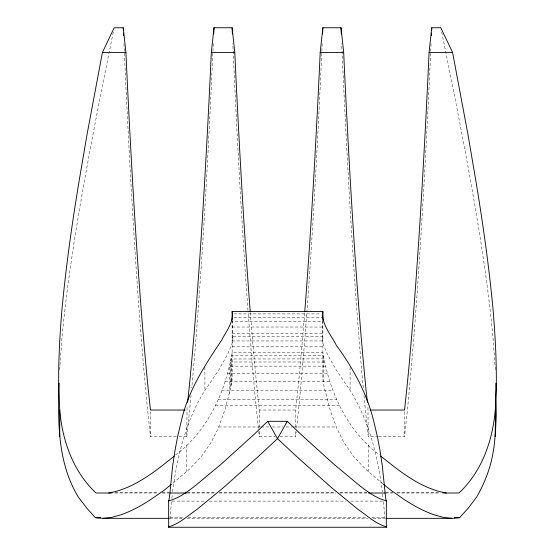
<?xml version="1.0" encoding="UTF-8"?>
<svg xmlns="http://www.w3.org/2000/svg" width="555" height="555" viewBox="0 0 555 555"><rect width="100%" height="100%" fill="white"/><g stroke="black" fill="none" stroke-linecap="round" stroke-linejoin="round"><path stroke-width="0.42" stroke-dasharray="2.77 2.08" d="M172.612 491.626L172.66 491.231C177.274 456.349 185.752 421.113 204.566 390.963L218.517 370.386L227.592 354.374L232.129 343.309L232.635 338.272L232.136 336.24L322.864 336.24L322.365 338.272L322.871 343.309L327.408 354.374L336.483 370.386L350.434 390.963C369.248 421.113 377.726 456.349 382.339 491.231L382.388 491.626M382.929 483.918L365.585 469.19L353.584 456.488L343.885 442.404L336.746 428.203L330.128 409.874L324.106 386.904L323.239 381.576L323.399 355.783L231.539 355.845L231.754 381.576L230.485 388.861L224.872 409.874L218.254 428.203L211.115 442.404L201.416 456.488L189.415 469.19L172.071 483.918M59.649 369.88L62.007 337.655C64.796 307.567 68.66 277.597 73.316 247.752L73.933 243.201C85.095 172.445 99.005 102.169 113.317 31.996M171.53 501.803L169.754 519.966M171.89 498.411L172.341 494.172M187.049 407.46L186.764 436.598L178.987 436.598M186.764 436.598L189.317 413.038A1840.054 78.789 90 0 0 191.031 395.59M295.649 427.177L295.649 410.034L297.785 390.283A1815.433 77.735 -90 0 0 304.681 312.631M280.095 436.598L295.649 436.598L296.197 431.554M296.557 428.183L298.201 413.038A1840.054 78.789 -90 0 0 306.818 313.041M378.6 436.598L404.526 436.598L407.079 413.038A1840.054 78.789 90 0 0 431.048 43.623M231.754 381.576L232.136 379.342L232.136 321.616L322.864 321.616L322.864 379.342L323.239 381.576M175.588 454.913C208.028 430.59 225.462 391.788 232.136 352.689L322.864 352.689C329.538 391.774 346.972 430.597 379.412 454.913M323.926 358.877L230.942 358.995L231.116 385.219M233.863 313.887L321.137 313.887M233.863 317.224L322.864 317.224M232.136 327.034L322.864 327.034M232.136 333.486L322.864 333.486M232.136 340.95L322.864 340.95M232.136 346.82L322.864 346.82M324.599 362.006L230.408 362.006L230.485 388.861M325.494 366.14L229.506 366.14L229.506 393.467M227.439 373.647L327.561 373.647M224.872 381.562L330.128 381.562M221.813 390.179L333.187 390.179M218.254 399.309L336.746 399.309M215.5 405.67L339.5 405.67M250.319 312.631A1815.433 77.735 -90 0 0 257.215 390.283L259.351 410.034L295.649 410.034M218.767 426.975L260.226 426.975M261.086 426.975L268.863 426.975M272.318 426.975L282.682 426.975M286.137 426.975L292.187 426.975M293.047 426.975L336.233 426.975M123.952 43.623A1840.054 78.789 -90 0 0 147.921 413.031L150.474 436.598L178.127 436.598M258.803 431.554L259.351 436.598L274.905 436.598M363.969 395.59A1840.054 78.789 90 0 0 365.683 413.031L368.236 436.598L377.74 436.598M115.391 492.771L157.87 492.771M162.206 492.771L169.143 492.771M187.347 492.771L215.083 492.771M219.419 492.771L335.581 492.771M339.917 492.771L367.653 492.771M385.857 492.771L392.794 492.771M397.13 492.771L439.609 492.771M114.746 493.006L158.404 493.006M162.365 493.006L169.663 493.006M186.986 493.006L215.167 493.006M219.031 493.006L335.969 493.006M339.833 493.006L368.014 493.006M385.337 493.006L392.635 493.006M396.596 493.006L440.254 493.006M172.161 501.103L204.24 501.103M209.443 501.103L345.557 501.103M350.76 501.103L382.839 501.103M169.983 517.704L183.122 517.704M188.187 517.704L366.813 517.704M371.878 517.704L385.017 517.704M169.754 518.335L181.867 518.335M187.063 518.335L367.937 518.335M373.133 518.335L385.246 518.335M441.683 31.996C455.995 102.169 469.905 172.445 481.067 243.201L481.685 247.752C486.34 277.597 490.204 307.567 492.993 337.655L495.351 369.88M367.951 407.46L368.236 436.598M258.443 428.183L256.798 413.038A1840.054 78.789 90 0 1 248.057 311.3M382.659 494.172L383.11 498.411M383.47 501.803L384.865 517.704M404.526 411.748L404.526 436.598M368.236 444.798L368.236 471.445M350.087 367.278L350.087 390.436M322.365 320.374L322.365 340.298M295.649 431.457L295.649 436.598M259.351 410.034L259.351 427.177M259.351 431.457L259.351 436.598M232.635 320.374L232.635 340.298M204.913 367.278L204.913 390.436M186.764 444.798L186.764 471.445M150.474 411.748L150.474 436.598M213.293 43.623A1840.054 78.789 90 0 1 191.759 387.82M247.988 310.425A1840.054 78.789 90 0 1 232.829 43.623M322.171 43.623A1840.054 78.789 -90 0 1 306.88 312.167M363.241 387.82A1840.054 78.789 90 0 1 341.707 43.623"/><path stroke-width="0.83" d="M59.121 383.241C57.776 421.724 57.567 463.154 78.408 497.169L86.837 508.234L95.411 517.704L103.112 518.335L168.886 518.335M250.256 311.806A1815.433 77.735 -90 0 1 235.556 69.104L234.8 52.454L232.136 27.75L213.987 27.75L211.323 52.454L210.56 69.097A1815.433 77.735 -90 0 1 188.908 390.283L187.604 402.306M367.396 402.306L366.092 390.283A1815.433 77.735 -90 0 1 344.44 69.104L343.677 52.454L341.013 27.75L322.864 27.75L320.2 52.454L319.444 69.097A1815.433 77.735 -90 0 1 304.744 311.806M386.113 518.335L451.888 518.335L459.589 517.704L468.163 508.234L476.592 497.169C484.328 483.662 490.107 469.107 492.854 453.754C497.197 432.838 494.123 411.421 496.198 390.283L496.26 388.798C496.69 362.921 495.317 337.065 493.201 311.286C489.115 266.539 482.732 222.049 475.344 177.739L467.962 134.497L452.582 52.454L440.816 27.75L431.748 27.75L429.077 52.454L428.321 69.097A1815.433 77.735 90 0 1 406.662 390.283L404.526 410.034L369.963 410.034M495.261 436.598L496.26 415.542L495.879 383.241M168.873 526.161L168.685 527.25L386.315 527.25L386.377 500.908C375.728 498.119 366.675 491.21 358.204 484.466L333.007 463.453L300.095 433.587L287.303 421.314L267.697 421.314L254.905 433.587L221.993 463.453L196.796 484.466C188.325 491.21 179.272 498.119 168.623 500.908L168.685 527.25M168.623 500.908L168.873 500.201A1477.105 14.784 90 0 0 169.629 495.587L172.66 466.034L174.929 450.799L177.704 436.216L181.312 421.058C188.013 391.004 204.857 365.218 221.722 340.076C226.107 331.307 234.05 321.935 232.136 311.522L322.864 311.501L322.864 320.152M495.261 410.034C492.68 440.635 481.858 471.625 458.964 493.006L442.848 493.006M185.037 410.034L150.474 410.034L148.338 390.283A1815.433 77.735 -90 0 1 126.679 69.104L125.923 52.454L123.252 27.75L114.184 27.75L102.418 52.454L87.038 134.497L79.656 177.739C72.268 222.049 65.885 266.539 61.799 311.286C59.683 337.065 58.31 362.921 58.74 388.798L59.739 410.034L59.739 436.598M322.864 311.522C321.123 324.141 331.217 334.894 336.483 345.564C353.181 368.34 366.98 393.412 373.688 421.058L377.296 436.216L380.071 450.799L382.339 466.034L385.371 495.587A1477.105 14.784 90 0 0 386.127 500.159L386.377 500.908M287.303 421.314L277.5 438.637L257.825 456.98L223.686 487.422L196.796 509.546C187.75 515.671 179.362 523.871 168.623 526.799M174.298 456.057C154.81 471.708 133.991 488.608 108.69 493.006M171.426 484.411L164.023 490.342L151.036 499.32C141.622 505.543 131.653 511.009 120.99 514.783L111.43 517.447L103.112 518.335M102.418 52.454L125.923 52.454M211.323 52.454L234.8 52.454M320.2 52.454L343.677 52.454M429.077 52.454L452.582 52.454M112.152 493.006L96.036 493.006C73.142 471.625 62.32 440.635 59.739 410.034M170.087 493.006L186.549 493.006M368.451 493.006L384.913 493.006M95.411 517.704L100.608 517.704M454.392 517.704L459.589 517.704M446.31 493.006C421.009 488.608 400.19 471.708 380.702 456.057M451.888 518.335L443.57 517.447L434.01 514.783C423.347 511.009 413.378 505.543 403.964 499.32L390.977 490.342L383.574 484.411M386.377 526.799C375.638 523.871 367.25 515.671 358.204 509.546L331.314 487.422L297.175 456.98L277.5 438.637L267.697 421.314M386.315 527.25L386.127 526.161M232.136 311.501L232.136 320.152M123.598 35.714A1840.054 78.789 -90 0 1 123.487 33.064M123.37 30.414A1840.054 78.789 -90 0 1 123.252 27.757M213.987 27.757A1840.054 78.789 90 0 1 213.717 33.952M232.406 33.952A1840.054 78.789 90 0 1 232.136 27.757M322.864 27.757A1840.054 78.789 -90 0 1 322.594 33.952M341.283 33.952A1840.054 78.789 90 0 1 341.013 27.757M431.748 27.757A1840.054 78.789 90 0 1 431.63 30.414M431.512 33.064A1840.054 78.789 90 0 1 431.401 35.714"/></g></svg>
